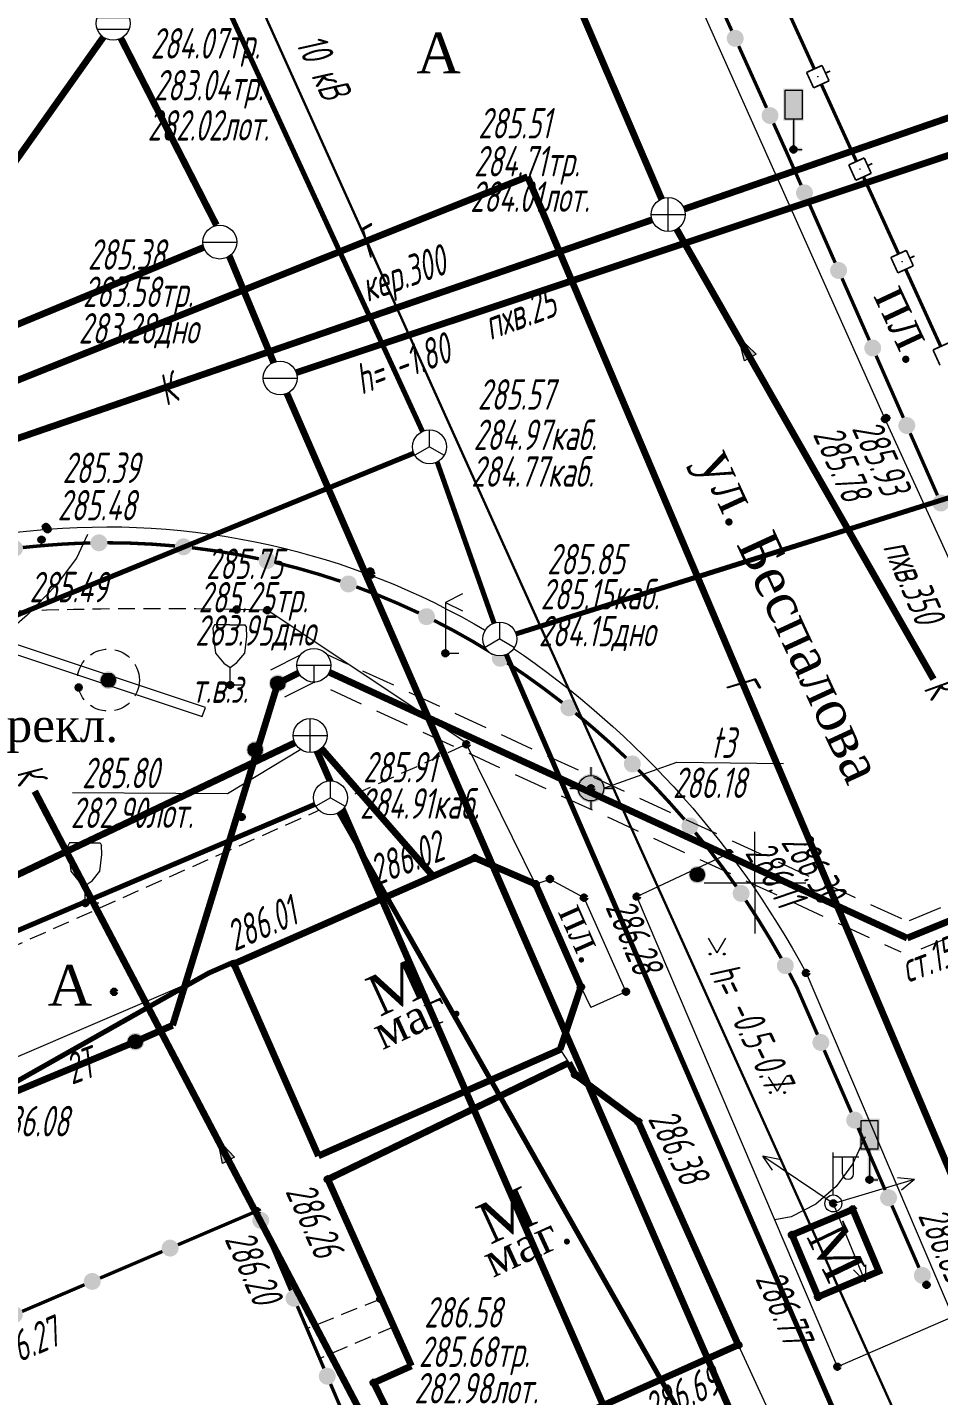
# Model space of a CAD drawing. Header units: metres. Extents: x -857 to 4713, y -766 to 4803.
# Drawn here: x 1719.31 to 1746.2, y 2367.5 to 2407.89 of the extents above; entities that cross this region are included whole.
import ezdxf

# ---------------------------------------------------------------- set-up
doc = ezdxf.new("R2010")
doc.units = ezdxf.units.M
doc.set_wipeout_variables(frame=1)
for name, pattern in [('COMMUN', [6, 5, -1]), ('DASHED', [0.75, 0.5, -0.25]), ('DASHEDX2', [1.5, 1, -0.5])]:
    doc.linetypes.add(name, pattern=pattern)
for name, color, linetype, lineweight, transparency in [('51361400', 7, 'Continuous', 18, 0.65), ('51361800', 7, 'Continuous', 18, 0.65), ('51361810', 7, 'Continuous', 18, 0.65), ('51361930', 7, 'Continuous', 18, 0.65), ('51361960', 7, 'Continuous', 18, 0.65), ('51472300', 7, 'Continuous', 18, 0.65), ('62221000', 7, 'Continuous', 18, 0.65), ('71133200', 7, 'Continuous', 18, 0.65), ('82211000', 7, 'Continuous', 18, 0.65), ('82212000', 7, 'Continuous', 18, 0.65), ('Commun', 7, 'Continuous', 18, 0.65), ('ELE_SKLAD', 7, 'Continuous', 18, 0.65), ('GEO_POINTS', 7, 'Continuous', 18, 0.65), ('Grid', 7, 'Continuous', 18, 0.65), ('Otm', 7, 'Continuous', 18, 0.65), ('R_Поверхность10_CNT-MAJ', 7, 'Continuous', 18, 0.65), ('R_Поверхность10_CNT-MIN', 7, 'Continuous', 18, 0.65), ('Sit', 7, 'Continuous', 18, 0.65), ('Text', 7, 'Continuous', 18, 0.65), ('Text_com', 7, 'Continuous', 18, 0.65), ('Us_znak', 7, 'Continuous', 18, 0.65), ('Us_znak_fon', 7, 'Continuous', 18, 0.65), ('Рамка и сетка', 7, 'Continuous', 18, 0.65)]:
    doc.layers.add(name, color=color, linetype=linetype, lineweight=lineweight, transparency=transparency)
doc.styles.add('eskd', font='ESKD1.shx', dxfattribs={"width": 1.2, "oblique": 15})
doc.styles.get("Standard").update_dxf_attribs({"font": 'GOST_0.TTF', "oblique": 15})
doc.styles.add('style1', font='times.ttf', dxfattribs={"height": 1})
doc.linetypes.add('KABELww_500', pattern='A,0.0001,-0.4,[131,ltypeshp.shx,S=0.4,R=90,X=0.4,Y=-0.4],0.2,[131,ltypeshp.shx,S=0.2,R=90,X=0.4,Y=-0.2],3.6,[131,ltypeshp.shx,S=0.2,R=-90,X=-0.4,Y=0.2],0.2,[131,ltypeshp.shx,S=0.4,R=-90,X=-0.4,Y=0.4],-0.8,4,-0.4', length=9.6001)
doc.linetypes.add('ПОДЗ_ЛИНИИ_СВЯЗИ', pattern='A,4.8,-0.2,[133,ltypeshp.shx,S=0.2,R=0,X=-0.2,Y=0],-0.2,4.8,-2', length=12)

# ---------------------------------------------------------------- blocks, each defined once
blk = doc.blocks.new('51472300')
for p, q in [((0, 0.5), (0, 3)), ((0, 2.75), (1.5, 2.75)), ((0.538, 1.74), (0.538, 2.75)), ((1.2, 1.74), (1.2, 2.75))]:
    blk.add_line(p, q)
at = {"color": 7}
for radius in [0.5, 0.05]:
    blk.add_circle((0, 0), radius, dxfattribs=at)
blk.add_arc((0.869, 1.752), 0.331, 182.15673, 357.84327)
at = {"oblique": 15}
blk.add_attdef('Z', (1.021, -1.366), '', height=2, dxfattribs=at)
blk = doc.blocks.new('71133200')
for p, q in [((-0.924145, 3.560442), (-1.024145, 3.360442)), ((-1.024145, 3.360442), (-0.977382, 2.864397)), ((-0.024145, 3.560442), (-0.924145, 3.560442)), ((-0.024145, 3.560442), (0.875855, 3.560442)), ((0.875855, 3.560442), (0.958164, 3.395824)), ((0.975974, 2.864397), (0.958164, 3.395824)), ((-0.977382, 2.864397), (-0.861899, 1.88241)), ((0.861899, 1.88241), (0.975974, 2.864397)), ((-0.861899, 1.88241), (-0.374616, 1.28565)), ((0.401375, 1.321765), (0.861899, 1.88241)), ((-0.374616, 1.28565), (0, 1.039723)), ((0, 1.039723), (0.401375, 1.321765)), ((0, 0), (0, 1.039723)), ((0.8, 0), (0, 0))]:
    blk.add_line(p, q)
at = {"style": 'eskd', "oblique": 14.99997778}
blk.add_attdef('Z', (1.873004, -0.239356), '', height=2, dxfattribs=at)
blk = doc.blocks.new('*U258')
at = {"layer": '82211000', "linetype": 'Continuous', "ltscale": 0.5}
for points in [[(5192277.899, 4969159.84, 1), (5192278.396, 4969159.897, 1)], [(5192280.391, 4969160.032, 1), (5192280.891, 4969160.038, 1)], [(5192282.888, 4969159.944, 1), (5192283.385, 4969159.891, 1)], [(5192275.432, 4969159.441, 1), (5192275.923, 4969159.536, 1)], [(5192285.358, 4969159.566, 1), (5192285.846, 4969159.456, 1)], [(5192273.004, 4969158.846, 1), (5192273.486, 4969158.981, 1)], [(5192287.767, 4969158.903, 1), (5192288.239, 4969158.737, 1)], [(5192270.631, 4969158.061, 1), (5192271.101, 4969158.233, 1)], [(5192290.083, 4969157.964, 1), (5192290.532, 4969157.744, 1)], [(5192292.274, 4969156.762, 1), (5192292.693, 4969156.49, 1)], [(5192294.315, 4969155.32, 1), (5192294.705, 4969155.008, 1)], [(5192296.203, 4969153.683, 1), (5192296.561, 4969153.334, 1)], [(5192297.921, 4969151.868, 1), (5192298.242, 4969151.485, 1)], [(5192299.451, 4969149.892, 1), (5192299.733, 4969149.479, 1)], [(5192300.777, 4969147.774, 1), (5192301.017, 4969147.335, 1)], [(5192301.846, 4969145.516, 1), (5192302.045, 4969145.057, 1)], [(5192302.844, 4969143.224, 1), (5192303.044, 4969142.765, 1)], [(5192303.843, 4969140.932, 1), (5192304.042, 4969140.473, 1)], [(5192304.841, 4969138.64, 1), (5192305.041, 4969138.181, 1)]]:
    blk.add_hatch(color=256, dxfattribs=at).paths.add_polyline_path(points, flags=0)
for points in [[(5192278.396, 4969159.896, 0.1, 0.1, -0.006108), (5192279.161, 4969159.967, 0.1, 0.1, -0.014367), (5192280.391, 4969160.031, 0, 0, 0)], [(5192290.532, 4969157.743, 0.1, 0.1, -0.022574), (5192292.219, 4969156.795, 0.1, 0.1, -0.000636), (5192292.273, 4969156.761, 0, 0, 0)], [(5192301.016, 4969147.334, 0.1, 0.1, -0.004898), (5192301.244, 4969146.896, 0.1, 0.1, 0), (5192301.846, 4969145.516, 0, 0, 0)]]:
    blk.add_lwpolyline(points, format="xyseb", dxfattribs=at)
at = {"layer": '82211000', "linetype": 'Continuous', "ltscale": 0.5, "const_width": 0.1}
for points in [[(5192280.891, 4969160.036, -0.023323), (5192282.888, 4969159.942, -0.023323)], [(5192275.923, 4969159.535, -0.015909), (5192277.899, 4969159.84, -0.015909)], [(5192283.385, 4969159.89, -0.023323), (5192285.358, 4969159.564, -0.023323)], [(5192273.486, 4969158.98, -0.015909), (5192275.432, 4969159.44, -0.015909)], [(5192285.846, 4969159.454, -0.023323), (5192287.767, 4969158.901, -0.023323)], [(5192271.101, 4969158.232, -0.015909), (5192273.004, 4969158.845, -0.015909)], [(5192288.238, 4969158.735, -0.023323), (5192290.082, 4969157.963, -0.023323)], [(5192292.692, 4969156.489, -0.019816), (5192294.314, 4969155.319, -0.019816)], [(5192294.705, 4969155.007, -0.019816), (5192296.203, 4969153.683, -0.019816)], [(5192296.56, 4969153.333, -0.019816), (5192297.92, 4969151.867, -0.019816)], [(5192298.241, 4969151.484, -0.019816), (5192299.449, 4969149.891, -0.019816)], [(5192299.731, 4969149.478, -0.019816), (5192300.776, 4969147.773, -0.019816)]]:
    blk.add_lwpolyline(points, format="xyb", dxfattribs=at)
at = {"layer": '82211000', "linetype": 'Continuous', "ltscale": 0.5, "flags": 128}
blk.add_lwpolyline([(5192269.701, 4969157.693, 0.1, 0.1, -0.007954), (5192270.632, 4969158.06, 0, 0, 0)], format="xyseb", dxfattribs=at)
at = {"layer": '82211000', "linetype": 'Continuous', "ltscale": 0.5, "const_width": 0.1}
for points in [[(5192302.045, 4969145.057), (5192302.844, 4969143.224)], [(5192303.044, 4969142.765), (5192303.843, 4969140.932)], [(5192304.042, 4969140.473), (5192304.841, 4969138.64)]]:
    blk.add_lwpolyline(points, dxfattribs=at)
at = {"layer": '82211000', "ltscale": 0.5, "const_width": 0.1}
blk.add_lwpolyline([(5192305.041, 4969138.181), (5192305.063, 4969138.132)], dxfattribs=at)
blk = doc.blocks.new('*U261')
at = {"layer": '82211000', "linetype": 'Continuous', "ltscale": 0.5}
for points in [[(5192271.339, 4969140.73, 1), (5192271.544, 4969140.274, 1)], [(5192285.318, 4969140.264, 1), (5192285.514, 4969139.805, 1)], [(5192282.512, 4969139.118, 1), (5192282.972, 4969139.315, 1)], [(5192272.365, 4969138.45, 1), (5192272.57, 4969137.994, 1)], [(5192280.214, 4969138.135, 1), (5192280.674, 4969138.332, 1)], [(5192286.299, 4969137.965, 1), (5192286.495, 4969137.505, 1)], [(5192275.786, 4969137.062, 1), (5192276.243, 4969137.265, 1)], [(5192277.916, 4969137.152, 1), (5192278.375, 4969137.348, 1)], [(5192273.501, 4969136.048, 1), (5192273.958, 4969136.251, 1)], [(5192287.28, 4969135.666, 1), (5192287.476, 4969135.206, 1)], [(5192288.261, 4969133.366, 1), (5192288.458, 4969132.906, 1)]]:
    blk.add_hatch(color=256, dxfattribs=at).paths.add_polyline_path(points, flags=0)
at = {"layer": '82211000', "linetype": 'Continuous', "ltscale": 0.5, "flags": 128}
blk.add_lwpolyline([(5192270.929, 4969141.642, 0.1, 0.1, 0), (5192271.339, 4969140.73, 0, 0, 0)], format="xyseb", dxfattribs=at)
at = {"layer": '82211000', "linetype": 'Continuous', "ltscale": 0.5, "const_width": 0.1}
for points in [[(5192271.544, 4969140.274), (5192272.365, 4969138.45)], [(5192285.514, 4969139.805), (5192286.299, 4969137.965)], [(5192280.674, 4969138.332), (5192282.512, 4969139.118)], [(5192278.375, 4969137.348), (5192280.214, 4969138.135)], [(5192286.495, 4969137.505), (5192287.28, 4969135.666)], [(5192273.958, 4969136.251), (5192275.786, 4969137.062)], [(5192287.476, 4969135.206), (5192288.261, 4969133.366)]]:
    blk.add_lwpolyline(points, dxfattribs=at)
at = {"layer": '82211000', "linetype": 'Continuous', "ltscale": 0.5}
for points in [[(5192282.972, 4969139.315, 0.1, 0.1, 0), (5192285.298, 4969140.31, 0.1, 0.1, 0), (5192285.318, 4969140.264, 0, 0, 0)], [(5192272.57, 4969137.994, 0.1, 0.1, 0), (5192273.456, 4969136.027, 0.1, 0.1, 0), (5192273.501, 4969136.048, 0, 0, 0)], [(5192276.243, 4969137.265, 0.1, 0.1, 0), (5192276.311, 4969137.296, 0.1, 0.1, 0), (5192276.907, 4969136.72, 0.1, 0.1, 0), (5192277.916, 4969137.152, 0, 0, 0)]]:
    blk.add_lwpolyline(points, format="xyseb", dxfattribs=at)
at = {"layer": '82211000', "ltscale": 0.5}
blk.add_lwpolyline([(5192288.458, 4969132.906, 0.1, 0.1, 0), (5192288.903, 4969131.861, 0.1, 0.1, 0), (5192289.527, 4969132.094, 0, 0, 0)], format="xyseb", dxfattribs=at)
blk = doc.blocks.new('*U264')
at = {"layer": '82212000', "linetype": 'Continuous', "ltscale": 0.5}
for points in [[(5192301.846, 4969173.818, 1), (5192301.867, 4969173.772, 1)], [(5192303.089, 4969171.087, 1), (5192303.11, 4969171.042, 1)], [(5192304.333, 4969168.357, 1), (5192304.354, 4969168.312, 1)]]:
    blk.add_hatch(color=256, dxfattribs=at).paths.add_polyline_path(points, flags=0)
for points, const_width in [([(5192300.716, 4969176.297), (5192301.753, 4969174.022)], 0.1), ([(5192301.525, 4969173.919), (5192301.98, 4969174.126)], 0.05), ([(5192301.98, 4969174.126), (5192302.187, 4969173.671)], 0.05), ([(5192301.732, 4969173.464), (5192301.525, 4969173.919)], 0.05), ([(5192302.084, 4969173.898), (5192302.22, 4969173.961)], 0.05), ([(5192302.187, 4969173.671), (5192301.732, 4969173.464)], 0.05), ([(5192301.96, 4969173.567), (5192302.996, 4969171.292)], 0.1), ([(5192302.769, 4969171.189), (5192303.224, 4969171.396)], 0.05), ([(5192303.224, 4969171.396), (5192303.431, 4969170.941)], 0.05), ([(5192302.976, 4969170.734), (5192302.769, 4969171.189)], 0.05), ([(5192303.431, 4969170.941), (5192302.976, 4969170.734)], 0.05), ([(5192303.203, 4969170.837), (5192304.24, 4969168.562)], 0.1), ([(5192303.327, 4969171.168), (5192303.464, 4969171.23)], 0.05), ([(5192304.012, 4969168.458), (5192304.467, 4969168.666)], 0.05), ([(5192304.219, 4969168.003), (5192304.012, 4969168.458)], 0.05), ([(5192304.467, 4969168.666), (5192304.674, 4969168.211)], 0.05), ([(5192304.571, 4969168.438), (5192304.707, 4969168.5)], 0.05), ([(5192304.674, 4969168.211), (5192304.219, 4969168.003)], 0.05), ([(5192304.447, 4969168.107), (5192305.483, 4969165.832)], 0.1), ([(5192305.256, 4969165.728), (5192305.711, 4969165.935)], 0.05), ([(5192305.463, 4969165.273), (5192305.256, 4969165.728)], 0.05)]:
    blk.add_lwpolyline(points, dxfattribs=dict(at, const_width=const_width))
blk = doc.blocks.new('*U267')
at = {"layer": '82211000', "linetype": 'Continuous', "ltscale": 0.5}
for points in [[(5192299.315, 4969175.153, 1), (5192299.521, 4969174.698, 1)], [(5192300.343, 4969172.874, 1), (5192300.548, 4969172.419, 1)], [(5192301.362, 4969170.592, 1), (5192301.563, 4969170.134, 1)], [(5192302.368, 4969168.303, 1), (5192302.569, 4969167.845, 1)], [(5192303.375, 4969166.015, 1), (5192303.576, 4969165.557, 1)], [(5192304.381, 4969163.726, 1), (5192304.582, 4969163.268, 1)], [(5192305.387, 4969161.438, 1), (5192305.589, 4969160.98, 1)]]:
    blk.add_hatch(color=256, dxfattribs=at).paths.add_polyline_path(points, flags=0)
at = {"layer": '82211000', "linetype": 'Continuous', "ltscale": 0.5, "const_width": 0.1}
for points in [[(5192298.493, 4969176.977), (5192299.315, 4969175.153)], [(5192299.521, 4969174.698), (5192300.343, 4969172.874)], [(5192301.563, 4969170.134), (5192302.368, 4969168.303)], [(5192302.569, 4969167.845), (5192303.375, 4969166.015)], [(5192303.576, 4969165.557), (5192304.381, 4969163.726)], [(5192304.582, 4969163.268), (5192305.387, 4969161.438)]]:
    blk.add_lwpolyline(points, dxfattribs=at)
at = {"layer": '82211000', "linetype": 'Continuous', "ltscale": 0.5}
blk.add_lwpolyline([(5192300.548, 4969172.419, 0.1, 0.1, 0), (5192300.957, 4969171.512, 0.1, 0.1, 0), (5192301.362, 4969170.592, 0, 0, 0)], format="xyseb", dxfattribs=at)
blk = doc.blocks.new('51361400a')
at = {"style": 'eskd', "oblique": 15}
for tag, p in [('Z', (1.722, 1.4)), ('Z1', (1.722, -1)), ('Z2', (1.722, -3.4))]:
    blk.add_attdef(tag, p, '', height=2, dxfattribs=at)
at = {"color": 7}
blk.add_wipeout([(-0.098, 1), (-0.292, 0.962), (-0.474, 0.886), (-0.637, 0.777), (-0.777, 0.637), (-0.886, 0.474), (-0.962, 0.292), (-1, 0.098), (-1, -0.098), (-0.962, -0.292), (-0.886, -0.474), (-0.777, -0.637), (-0.637, -0.777), (-0.474, -0.886), (-0.292, -0.962), (-0.098, -1), (0.098, -1), (0.292, -0.962), (0.474, -0.886), (0.637, -0.777), (0.777, -0.637), (0.886, -0.474), (0.962, -0.292), (1, -0.098), (1, 0.098), (0.962, 0.292), (0.886, 0.474), (0.777, 0.637), (0.637, 0.777), (0.474, 0.886), (0.292, 0.962), (0.098, 1)], dxfattribs=at)
blk.add_line((-1, 0), (1, 0))
blk.add_circle((0, 0), 1)
blk = doc.blocks.new('51361960a')
at = {"style": 'eskd', "oblique": 15}
for tag, p in [('Z', (1.722, 1.4)), ('Z1', (1.722, -1)), ('Z2', (1.722, -3.4))]:
    blk.add_attdef(tag, p, '', height=2, dxfattribs=at)
at = {"color": 7}
blk.add_wipeout([(-0.098, 1), (-0.292, 0.962), (-0.474, 0.886), (-0.637, 0.777), (-0.777, 0.637), (-0.886, 0.474), (-0.962, 0.292), (-1, 0.098), (-1, -0.098), (-0.962, -0.292), (-0.886, -0.474), (-0.777, -0.637), (-0.637, -0.777), (-0.474, -0.886), (-0.292, -0.962), (-0.098, -1), (0.098, -1), (0.292, -0.962), (0.474, -0.886), (0.637, -0.777), (0.777, -0.637), (0.886, -0.474), (0.962, -0.292), (1, -0.098), (1, 0.098), (0.962, 0.292), (0.886, 0.474), (0.777, 0.637), (0.637, 0.777), (0.474, 0.886), (0.292, 0.962), (0.098, 1)], dxfattribs=at)
blk.add_wipeout([(-0.098, 1), (-0.292, 0.962), (-0.474, 0.886), (-0.637, 0.777), (-0.777, 0.637), (-0.886, 0.474), (-0.962, 0.292), (-1, 0.098), (-1, -0.098), (-0.962, -0.292), (-0.886, -0.474), (-0.777, -0.637), (-0.637, -0.777), (-0.474, -0.886), (-0.292, -0.962), (-0.098, -1), (0.098, -1), (0.292, -0.962), (0.474, -0.886), (0.637, -0.777), (0.777, -0.637), (0.886, -0.474), (0.962, -0.292), (1, -0.098), (1, 0.098), (0.962, 0.292), (0.886, 0.474), (0.777, 0.637), (0.637, 0.777), (0.474, 0.886), (0.292, 0.962), (0.098, 1)], dxfattribs=at)
for q in [(0, 1), (-0.867, -0.498), (0.867, -0.498)]:
    blk.add_line((0, 0), q)
blk.add_circle((0, 0), 1)
blk = doc.blocks.new('51361800a')
at = {"style": 'eskd', "oblique": 15}
for tag, p in [('Z', (1.722, 1.4)), ('Z1', (1.722, -1)), ('Z2', (1.722, -3.4))]:
    blk.add_attdef(tag, p, '', height=2, dxfattribs=at)
at = {"color": 7}
blk.add_wipeout([(-0.098, 1), (-0.292, 0.962), (-0.474, 0.886), (-0.637, 0.777), (-0.777, 0.637), (-0.886, 0.474), (-0.962, 0.292), (-1, 0.098), (-1, -0.098), (-0.962, -0.292), (-0.886, -0.474), (-0.777, -0.637), (-0.637, -0.777), (-0.474, -0.886), (-0.292, -0.962), (-0.098, -1), (0.098, -1), (0.292, -0.962), (0.474, -0.886), (0.637, -0.777), (0.777, -0.637), (0.886, -0.474), (0.962, -0.292), (1, -0.098), (1, 0.098), (0.962, 0.292), (0.886, 0.474), (0.777, 0.637), (0.637, 0.777), (0.474, 0.886), (0.292, 0.962), (0.098, 1)], dxfattribs=at)
for p, q in [((0, -1), (0, 1)), ((-1, 0), (1, 0))]:
    blk.add_line(p, q)
blk.add_circle((0, 0), 1)
blk = doc.blocks.new('51361930a')
at = {"style": 'eskd', "oblique": 15}
for tag, p in [('Z', (1.722, 1.4)), ('Z1', (1.722, -1)), ('Z2', (1.722, -3.4))]:
    blk.add_attdef(tag, p, '', height=2, dxfattribs=at)
at = {"color": 7}
blk.add_wipeout([(-0.098, 1), (-0.292, 0.962), (-0.474, 0.886), (-0.637, 0.777), (-0.777, 0.637), (-0.886, 0.474), (-0.962, 0.292), (-1, 0.098), (-1, -0.098), (-0.962, -0.292), (-0.886, -0.474), (-0.777, -0.637), (-0.637, -0.777), (-0.474, -0.886), (-0.292, -0.962), (-0.098, -1), (0.098, -1), (0.292, -0.962), (0.474, -0.886), (0.637, -0.777), (0.777, -0.637), (0.886, -0.474), (0.962, -0.292), (1, -0.098), (1, 0.098), (0.962, 0.292), (0.886, 0.474), (0.777, 0.637), (0.637, 0.777), (0.474, 0.886), (0.292, 0.962), (0.098, 1)], dxfattribs=at)
for p, q in [((-1, 0), (1, 0)), ((0, 0), (0, -1))]:
    blk.add_line(p, q)
blk.add_circle((0, 0), 1)
blk = doc.blocks.new('62221000')
at = {"linetype": 'Continuous'}
for points in [[(1, 3.5), (0, 3), (1, 2.5)], [(0, 3), (0, 0), (0.8, 0)]]:
    blk.add_lwpolyline(points, dxfattribs=at)
at = {"style": 'eskd', "oblique": 14.99997778}
blk.add_attdef('Z', (1.778249, -0.193057), '', height=2, dxfattribs=at)
blk = doc.blocks.new('GRID')
at = {"layer": 'Grid', "color": 104}
blk.add_line((-1.5, 0), (1.5, 0), dxfattribs=at)
for points in [[(0, 0), (0, 1.5)], [(0, 0), (0, -1.5)]]:
    blk.add_lwpolyline(points, dxfattribs=at)
blk = doc.blocks.new('KOVER')
at = {"layer": 'Us_znak', "lineweight": -2}
blk.add_hatch(color=0, dxfattribs=at).paths.add_polyline_path([(-0.21, 0, 1), (0.21, 0, 1)])
at = {"layer": 'Us_znak_fon', "true_color": 0xffffff}
blk.add_hatch(color=7, dxfattribs=at).paths.add_polyline_path([(-0.26, 0, 1), (0.26, 0, 1)])
at = {"layer": 'Us_znak', "color": 0, "lineweight": -2}
blk.add_circle((0, 0), 0.21, dxfattribs=at)
blk = doc.blocks.new('ZNAK')
at = {"layer": 'Us_znak_fon', "true_color": 0xffffff}
blk.add_hatch(color=7, dxfattribs=at).paths.add_polyline_path([(0.3, 1.8), (-0.3, 1.8), (-0.3, 0.85), (-0.05, 0.85), (-0.05, -0.05), (0.25, -0.05), (0.25, 0.05), (0.05, 0.05), (0.05, 0.85), (0.3, 0.85)])
at = {"layer": 'Us_znak', "color": 0, "linetype": 'Continuous', "lineweight": -2, "ltscale": 10}
blk.add_lwpolyline([(-0.25, 1.75), (0.25, 1.75), (0.25, 0.9), (-0.25, 0.9)], close=True, dxfattribs=at)
at = {"layer": 'Us_znak', "linetype": 'DASHEDX2', "ltscale": 10}
blk.add_lwpolyline([(0, 0.9), (0, 0), (0.25, 0)], dxfattribs=at)
blk = doc.blocks.new('NAPR')
at = {"layer": 'Us_znak', "color": 0, "linetype": 'Continuous', "lineweight": -2}
for p in [(-0.191, 2.038), (0.189, 2.037)]:
    blk.add_line(p, (0, 2.5), dxfattribs=at)
blk.add_lwpolyline([(0, 0), (0, 2.5)], dxfattribs=at)
blk = doc.blocks.new('GAZON')
at = {"layer": 'Us_znak', "linetype": 'COMMUN', "lineweight": -2}
for points in [[(-0.233, -0.041, 1), (-0.183, -0.041, 1)], [(0.183, -0.041, 1), (0.233, -0.041, 1)]]:
    blk.add_hatch(color=0, dxfattribs=at).paths.add_polyline_path(points)
at = {"layer": 'Us_znak', "color": 0, "linetype": 'COMMUN', "lineweight": -2}
for points in [[(0, 0), (-0.26, 0.427)], [(0, 0), (0.26, 0.427)]]:
    blk.add_lwpolyline(points, dxfattribs=at)
for centre in [(-0.208, -0.041), (0.208, -0.041)]:
    blk.add_circle(centre, 0.025, dxfattribs=at)
blk = doc.blocks.new('A$C52264BE2')
at = {"layer": 'Sit'}
h = blk.add_hatch(color=32, dxfattribs=at)
h.dxf.hatch_style = 1
h.paths.add_polyline_path([(0, 0.374), (0.714, 0.443), (0.15, 0)])
at = {"layer": 'Sit', "color": 32, "elevation": 285.308}
blk.add_lwpolyline([(0, 0.374), (0.714, 0.443), (0.15, 0), (0, 0.374)], dxfattribs=at)
blk = doc.blocks.new('POINT')
at = {"layer": 'Us_znak', "linetype": 'Continuous', "lineweight": -2}
h = blk.add_hatch(color=0, dxfattribs=at)
edge = h.paths.add_edge_path()
edge.add_arc((0, 0), 0.05, 0, 360)
at = {"layer": 'Us_znak_fon', "linetype": 'Continuous', "true_color": 0xffffff}
blk.add_hatch(color=7, dxfattribs=at).paths.add_polyline_path([(-0.422, 0.05, -0.346708), (-0.05, 0.422), (-0.05, 0.625), (0.05, 0.625), (0.05, 0.422, -0.346708), (0.422, 0.05), (0.625, 0.05), (0.625, -0.05), (0.422, -0.05, -0.346708), (0.05, -0.422), (0.05, -0.625), (-0.05, -0.625), (-0.05, -0.422, -0.346708), (-0.422, -0.05), (-0.625, -0.05), (-0.625, 0.05)])
at = {"layer": 'Us_znak', "color": 0, "linetype": 'Continuous', "lineweight": -2}
for p, q in [((0, 0.375), (0, 0.625)), ((-0.625, 0), (-0.375, 0)), ((0.375, 0), (0.625, 0)), ((0, -0.625), (0, -0.375))]:
    blk.add_line(p, q, dxfattribs=at)
for radius in [0.375, 0.05]:
    blk.add_circle((0, 0), radius, dxfattribs=at)
blk = doc.blocks.new('51361810a')
at = {"style": 'eskd', "oblique": 15}
for tag, p in [('Z', (1.722, 1.4)), ('Z1', (1.722, -1)), ('Z2', (1.722, -3.4))]:
    blk.add_attdef(tag, p, '', height=2, dxfattribs=at)
at = {"color": 7}
blk.add_wipeout([(-0.098, 1), (-0.292, 0.962), (-0.474, 0.886), (-0.637, 0.777), (-0.777, 0.637), (-0.886, 0.474), (-0.962, 0.292), (-1, 0.098), (-1, -0.098), (-0.962, -0.292), (-0.886, -0.474), (-0.777, -0.637), (-0.637, -0.777), (-0.474, -0.886), (-0.292, -0.962), (-0.098, -1), (0.098, -1), (0.292, -0.962), (0.474, -0.886), (0.637, -0.777), (0.777, -0.637), (0.886, -0.474), (0.962, -0.292), (1, -0.098), (1, 0.098), (0.962, 0.292), (0.886, 0.474), (0.777, 0.637), (0.637, 0.777), (0.474, 0.886), (0.292, 0.962), (0.098, 1)], dxfattribs=at)
for p, q in [((0.944, 0.33), (-0.944, 0.33)), ((-0.937, -0.35), (0.937, -0.35))]:
    blk.add_line(p, q)
blk.add_circle((0, 0), 1)

msp = doc.modelspace()

# ---------------------------------------------------------------- linework, layer by layer
at = {"color": 192, "linetype": 'ПОДЗ_ЛИНИИ_СВЯЗИ', "lineweight": 60, "ltscale": 0.4, "const_width": 0.15, "flags": 128}
for points, elevation in [([(1712.522, 2436.056), (1730.965, 2395.963)], 285.573), ([(1730.711, 2395.32), (1638.968, 2357.894)], 285.573), ([(1731.4, 2395.061), (1733.077, 2390.307)], 285.573), ([(1733.726, 2389.986), (1746.957, 2394.149)], 285.237), ([(1770.339, 2304.143), (1733.441, 2389.376)], 290.074), ([(1727.79, 2384.954), (1668.079, 2359.597)], 285.911), ([(1728.498, 2384.714), (1747.172, 2351.824)], 285.237)]:
    msp.add_lwpolyline(points, dxfattribs=dict(at, elevation=elevation))
at = {"layer": 'Commun', "color": 32, "linetype": 'COMMUN', "ltscale": 0.7, "const_width": 0.2, "flags": 128}
for points, elevation in [([(1738.022, 2402.823), (1733.726, 2412.834), (1721.071, 2441.157)], 285.308), ([(1738.693, 2402.527), (1747.051, 2405.415)], 285.308), ([(1715.289, 2394.473), (1737.742, 2402.209)], 285.308), ([(1738.468, 2401.928), (1746.046, 2388.649)], 285.308), ([(1727.201, 2386.772), (1717.648, 2382.225)], 285.804), ([(1745.247, 2346.775), (1727.851, 2386.529)], 285.237), ([(1727.98, 2386.608), (1731.281, 2382.833)], 285.804), ([(1729.269, 2366.775), (1719.523, 2385.343)], 286.577)]:
    msp.add_lwpolyline(points, dxfattribs=dict(at, elevation=elevation))
at = {"layer": 'Commun', "color": 1, "linetype": 'KABELww_500', "lineweight": 30, "flags": 128}
msp.add_lwpolyline([(1754.518, 2345.67), (1713.983, 2435.607)], dxfattribs=at)
at = {"layer": 'Commun', "color": 106, "linetype": 'COMMUN', "ltscale": 0.7, "const_width": 0.2, "flags": 128}
for points, elevation in [([(1724.885, 2402.052), (1721.837, 2408.016)], 285.381), ([(1727.24, 2397.697), (1748.433, 2404.76)], 285.381), ([(1690.954, 2387.512), (1724.508, 2401.394)], 285.881), ([(1726.572, 2398.001), (1725.266, 2401.138)], 285.381), ([(1726.966, 2397.082), (1740.628, 2365.728)], 285.381)]:
    msp.add_lwpolyline(points, dxfattribs=dict(at, elevation=elevation))
at = {"layer": 'Commun', "color": 4, "linetype": 'COMMUN', "ltscale": 0.7, "const_width": 0.2, "elevation": 287.906, "flags": 128}
for points in [[(1734.068, 2403.482), (1696.833, 2388.616)], [(1734.068, 2403.482), (1770.694, 2317.202)]]:
    msp.add_lwpolyline(points, dxfattribs=at)
at = {"layer": 'Commun', "color": 5, "linetype": 'DASHED', "ltscale": 2, "flags": 128}
for points, elevation in [([(1726.495, 2388.929), (1727.753, 2389.562), (1745.458, 2381.417)], 285.636), ([(1726.899, 2388.125), (1727.771, 2388.563), (1745.081, 2380.599)], 285.636), ([(1751.812, 2384.162), (1745.1, 2381.425)], 286.489), ([(1752.152, 2383.328), (1745.439, 2380.591)], 286.489)]:
    msp.add_lwpolyline(points, dxfattribs=dict(at, elevation=elevation))
at = {"layer": 'Commun', "color": 5, "linetype": 'COMMUN', "ltscale": 0.7, "const_width": 0.2, "flags": 128}
for points, elevation in [([(1726.697, 2388.527), (1727.311, 2388.835)], 285.636), ([(1728.215, 2388.854), (1745.27, 2381.008)], 285.636), ([(1751.516, 2383.555), (1745.27, 2381.008)], 286.489)]:
    msp.add_lwpolyline(points, dxfattribs=dict(at, elevation=elevation))
at = {"layer": 'Commun', "color": 5, "linetype": 'Continuous', "ltscale": 2, "const_width": 0.2, "flags": 128}
for points, elevation in [([(1726.697, 2388.527), (1723.593, 2378.433)], 285.636), ([(1691.085, 2364.739), (1692.705, 2365.394), (1697.855, 2367.428), (1702.393, 2369.338), (1707.195, 2371.432), (1712.82, 2373.925), (1722.495, 2377.949), (1723.593, 2378.433)], 285.752)]:
    msp.add_lwpolyline(points, dxfattribs=dict(at, elevation=elevation))
at = {"layer": 'GEO_POINTS', "lineweight": 60}
for centre in [(1741.916, 2404.284, 285.647), (1738.214, 2402.369, 285.514), (1744.619, 2396.327, 285.777), (1744.649, 2396.36, 285.931), (1719.855, 2393.141, 285.39), (1719.9, 2393.075, 285.476), (1719.724, 2392.766, 285.492), (1729.423, 2391.832, 285.668), (1729.458, 2391.739, 285.797), (1725.482, 2390.706, 285.678), (1726.386, 2390.687, 285.765), (1733.244, 2389.834, 285.847), (1731.643, 2389.416, 285.952), (1727.762, 2389.062, 285.753), (1721.696, 2388.621, 285.782), (1725.29, 2388.477, 285.803), (1726.697, 2388.527, 285.636), (1720.818, 2388.405, 285.644), (1727.649, 2386.987, 285.804), (1726.029, 2386.564, 285.844), (1732.263, 2386.727, 286.067), (1735.94, 2385.429, 286.182), (1728.25, 2385.15, 285.911), (1725.627, 2384.583, 286.909), (1732.512, 2383.375, 286.018), (1739.97, 2383.475, 286.299), (1740.012, 2383.517, 286.109), (1739.078, 2382.88, 286.282), (1734.303, 2382.6, 286.184), (1734.726, 2382.751, 286.239), (1721.015, 2382.041, 285.929), (1735.732, 2382.201, 286.254), (1737.289, 2382.233, 286.283), (1725.401, 2380.246, 286.009), (1742.287, 2379.98, 286.27), (1735.641, 2379.567, 286.304), (1721.866, 2379.421, 285.891), (1736.971, 2379.424, 286.321), (1735.471, 2376.977, 286.395), (1737.336, 2375.586, 286.378), (1728.172, 2373.887, 286.257), (1744.158, 2373.874, 286.479), (1743.09, 2373.177, 286.52), (1726.075, 2372.95, 286.198), (1743.663, 2372.998, 286.618), (1741.873, 2372.246, 286.525), (1745.84, 2370.772, 286.639), (1729.727, 2370.353, 286.327), (1742.643, 2370.419, 286.596), (1740.285, 2369, 286.69), (1743.212, 2368.356, 286.774), (1729.529, 2367.881, 286.411)]:
    msp.add_circle(centre, 0.06, dxfattribs=at)
at = {"layer": 'R_Поверхность10_CNT-MAJ', "color": 32, "const_width": 0.15, "elevation": 286, "flags": 128}
msp.add_lwpolyline([(1725.381, 2380.292), (1724.657, 2379.975), (1718.798, 2376.667), (1717.11, 2375.148), (1712.491, 2372.535)], dxfattribs=at)
at = {"layer": 'R_Поверхность10_CNT-MIN', "color": 32, "flags": 128}
for points, elevation in [([(1721.085, 2392.92), (1720.752, 2392.217), (1720.155, 2391.422), (1719.296, 2390.535), (1718.018, 2389.434), (1715.345, 2387.401), (1712.404, 2385.417), (1710.65, 2384.402), (1709.915, 2384.05), (1708.878, 2383.702), (1707.952, 2383.54), (1707.727, 2383.514)], 285.5), ([(1744.028, 2375.144), (1743.659, 2374.336), (1743.173, 2373.674), (1742.571, 2373.156), (1741.851, 2372.783), (1741.362, 2372.691)], 286.5)]:
    msp.add_lwpolyline(points, dxfattribs=dict(at, elevation=elevation))
at = {"layer": 'Sit', "flags": 128}
for points, elevation in [([(1764.116, 2354.324), (1756.408, 2370.77), (1750.684, 2383.085), (1744.619, 2396.327), (1738.1, 2410.929), (1728.94, 2431.238), (1727.746, 2433.949, -0.178713), (1727.388, 2439.833, -0.0486), (1728.561, 2442.687, -0.50364)], 287.207), ([(1710.299, 2390.768, -0.077852), (1719.9, 2393.075, -0.160741), (1733.244, 2389.834, -0.124634), (1742.287, 2379.98), (1746.619, 2369.824)], 285.237)]:
    msp.add_lwpolyline(points, format="xyb", dxfattribs=dict(at, elevation=elevation))
at = {"layer": 'Sit', "linetype": 'COMMUN', "ltscale": 0.7, "const_width": 0.2, "elevation": 284.965, "flags": 128}
msp.add_lwpolyline([(1721.548, 2407.6), (1718.115, 2402.754), (1717.483, 2401.859)], dxfattribs=at)
at = {"layer": 'Sit', "linetype": 'DASHED', "flags": 128}
msp.add_lwpolyline([(1725.482, 2390.706, 0.013859), (1719.068, 2390.659, 0.311291)], format="xyb", dxfattribs=at)
at = {"layer": 'Sit', "flags": 128}
msp.add_lwpolyline([(1732.276, 2386.761), (1726.386, 2390.687), (1725.482, 2390.706)], dxfattribs=at)
at = {"layer": 'Sit', "elevation": 285.487, "flags": 128}
msp.add_lwpolyline([(1718.837, 2389.426), (1724.469, 2387.546), (1724.558, 2387.815), (1718.927, 2389.695)], close=True, dxfattribs=at)
at = {"layer": 'Sit', "linetype": 'DASHED', "flags": 128}
for points, elevation in [([(1710.55, 2376.874), (1716.403, 2379.648), (1732.263, 2386.727)], 285.386), ([(1729.727, 2370.353), (1727.556, 2369.479)], 286.327), ([(1730.121, 2369.534), (1727.932, 2368.6)], 286.257)]:
    msp.add_lwpolyline(points, dxfattribs=dict(at, elevation=elevation))
at = {"layer": 'Sit', "flags": 128}
for points, elevation in [([(1734.303, 2382.6), (1732.263, 2386.727)], 286.184), ([(1736.315, 2385.429), (1738.476, 2386.202), (1741.621, 2386.163)], 286.182), ([(1746.619, 2369.824), (1743.212, 2368.356), (1737.289, 2382.233), (1740.012, 2383.517)], 285.237), ([(1734.303, 2382.6), (1734.726, 2382.751), (1735.732, 2382.201), (1736.971, 2379.424), (1735.937, 2378.956)], 286.018), ([(1718.262, 2377.185), (1725.401, 2380.246)], 285.959), ([(1735.641, 2379.567), (1735.937, 2378.956)], 286.018), ([(1735.026, 2377.715), (1735.284, 2377.329)], 286.018), ([(1740.285, 2369), (1746.106, 2356.37)], 286.395)]:
    msp.add_lwpolyline(points, dxfattribs=dict(at, elevation=elevation))
at = {"layer": 'Sit', "const_width": 0.2, "flags": 128}
for points, elevation in [([(1732.512, 2383.375), (1725.401, 2380.246)], 286.018), ([(1732.512, 2383.375), (1734.303, 2382.6), (1735.641, 2379.567)], 286.018), ([(1725.401, 2380.246), (1727.895, 2374.578)], 286.009), ([(1735.641, 2379.567), (1735.026, 2377.715)], 286.018), ([(1735.026, 2377.715), (1727.895, 2374.578)], 286.018), ([(1728.173, 2373.887), (1735.284, 2377.329)], 286.257), ([(1735.471, 2376.977), (1735.284, 2377.329)], 286.257), ([(1735.471, 2376.977), (1737.336, 2375.586), (1740.285, 2369), (1731.016, 2364.848), (1729.529, 2367.881), (1730.639, 2368.378)], 286.395), ([(1728.173, 2373.887), (1730.639, 2368.378)], 286.257)]:
    msp.add_lwpolyline(points, dxfattribs=dict(at, elevation=elevation))
at = {"layer": 'Sit', "const_width": 0.2, "elevation": 286.618, "flags": 128}
msp.add_lwpolyline([(1743.663, 2372.998), (1741.873, 2372.246), (1742.643, 2370.419), (1744.433, 2371.171)], close=True, dxfattribs=at)
at = {"layer": 'Sit', "linetype": 'DASHED'}
msp.add_circle((1721.696, 2388.621, 285.782), 0.915, dxfattribs=at)

# ---------------------------------------------------------------- block references
at = {"layer": '51472300', "color": 7, "xscale": 0.5, "yscale": 0.5, "zscale": 0.5}
msp.add_blockref('51472300', (1743.09, 2373.177, 286.52), dxfattribs=at)
at = {"layer": '62221000', "color": 7, "xscale": 0.5, "yscale": 0.5, "zscale": 0.5}
msp.add_blockref('62221000', (1731.643, 2389.416, 285.952), dxfattribs=at)
at = {"layer": '71133200', "color": 7, "xscale": 0.5, "yscale": 0.5, "zscale": 0.5}
for p in [(1725.29, 2388.477, 285.803), (1721.015, 2382.041, 285.929)]:
    msp.add_blockref('71133200', p, dxfattribs=at)
at = {"layer": '82211000', "color": 7}
for name in ['*U267', '*U258', '*U261']:
    msp.add_blockref(name, (-5190559.223, -4966767.36), dxfattribs=at)
at = {"layer": '82212000', "color": 7}
msp.add_blockref('*U264', (-5190559.223, -4966767.36), dxfattribs=at)
at = {"layer": 'Grid', "color": 7, "linetype": 'Continuous'}
msp.add_blockref('GRID', (1740.777, 2382.64), dxfattribs=at)
at = {"layer": 'Sit', "color": 7, "linetype": 'Continuous'}
for name, p in [('ZNAK', (1741.916, 2404.284, 284.688)), ('KOVER', (1721.696, 2388.621, 285.782)), ('KOVER', (1726.697, 2388.527, 285.636)), ('KOVER', (1726.029, 2386.564, 285.844)), ('POINT', (1735.94, 2385.429, 286.182)), ('KOVER', (1739.078, 2382.88, 286.282)), ('GAZON', (1739.663, 2380.575)), ('KOVER', (1722.495, 2377.949, 285.752)), ('GAZON', (1741.442, 2376.49)), ('ZNAK', (1744.158, 2373.874, 286.479))]:
    msp.add_blockref(name, p, dxfattribs=at)
at = {"layer": 'Sit', "color": 7}
for p, rotation in [((1740.837, 2398.099, -285.308), 98.41973283803688), ((1725.433, 2374.392, -285.308), 95.59970702842959)]:
    msp.add_blockref('A$C52264BE2', p, dxfattribs=dict(at, rotation=rotation))
at = {"layer": 'Sit', "color": 7, "linetype": 'Continuous'}
for rotation in [56.16093539840838, 202.1562875837802]:
    msp.add_blockref('NAPR', (1743.09, 2373.177, 286.52), dxfattribs=dict(at, rotation=rotation))
at = {"layer": 'Sit', "color": 7, "linetype": 'Continuous', "xscale": -1, "rotation": 286.5846341507397}
msp.add_blockref('NAPR', (1743.09, 2373.177, 286.52), dxfattribs=at)

# ---------------------------------------------------------------- texts
at = {"layer": 'ELE_SKLAD', "oblique": 13, "width": 0.8}
msp.add_text('t3', height=0.9, dxfattribs=at).set_placement((1739.492, 2386.325, -8.233))
at = {"layer": 'Otm', "oblique": 13, "width": 0.8}
for s, p in [('284.07тр.', (1722.944, 2406.967, 285.381)), ('283.04тр.', (1723.042, 2405.731, 285.381)), ('282.02лот.', (1722.854, 2404.546, 284.965)), ('285.57', (1732.596, 2396.604, 285.573)), ('284.97каб.', (1732.471, 2395.414, 285.573)), ('285.39', (1720.344, 2394.439, 285.39)), ('284.77каб.', (1732.408, 2394.328, 285.573)), ('285.48', (1720.2, 2393.335, 285.476)), ('285.85', (1734.646, 2391.743, 285.847)), ('285.75', (1724.583, 2391.605, 285.753)), ('285.49', (1719.368, 2390.919, 285.491)), ('285.25тр.', (1724.357, 2390.618, 285.753)), ('285.15каб.', (1734.452, 2390.708, 285.847)), ('284.15дно', (1734.397, 2389.618, 285.847)), ('285.91', (1729.217, 2385.602, 285.911)), ('285.80', (1720.919, 2385.432, 0.418)), ('286.18', (1738.358, 2385.142)), ('284.91каб.', (1729.123, 2384.531, 571.714)), ('282.90лот.', (1720.585, 2384.257, 0.418)), ('286.08', (1718.267, 2375.154, 286.083))]:
    msp.add_text(s, height=0.9, dxfattribs=at).set_placement(p)
for s, rotation, p in [('285.78', 294.1598, (1742.475, 2395.882, 285.777)), ('285.93', 294.1598, (1743.624, 2396.052, 285.931)), ('286.02', 21.1794, (1729.604, 2382.541, 286.018)), ('286.11', 301.7393, (1740.469, 2383.521, 286.109)), ('286.30', 301.7393, (1741.529, 2383.837, 286.299)), ('286.01', 23.7474, (1725.416, 2380.602, 286.009)), ('286.28', 293.1149, (1736.352, 2381.927, 286.283)), ('286.38', 296.795, (1737.605, 2375.674, 286.378)), ('286.26', 294.1152, (1726.908, 2373.534, 286.257)), ('286.63', 292.9251, (1745.579, 2372.818, 286.628)), ('286.20', 293.9062, (1725.113, 2372.126, 286.198)), ('286.77', 293.6299, (1740.775, 2370.959, 286.774)), ('286.27', 23.1638, (1718.3, 2368.15, 286.274)), ('286.69', 24.6612, (1737.77, 2366.664, 286.69))]:
    msp.add_text(s, height=0.9, rotation=rotation, dxfattribs=at).set_placement(p)
at = {"layer": 'Text', "style": 'style1'}
for s, height, p in [('А', 1.2, (1730.79, 2406.532)), ('рекл.', 1, (1718.694, 2386.797, 286.008)), ('А', 1.2, (1719.908, 2379.01, 286.581))]:
    msp.add_text(s, height=height, dxfattribs=at).set_placement(p)
for s, height, rotation, p in [('пл.', 1.2, 295.0776, (1744.264, 2399.96, 285.022)), ('ул. Беспалова', 1.2, 294.7619, (1739.081, 2395.105, -285.22)), ('пл.', 0.9, 294.0554, (1734.956, 2381.778, 286.581))]:
    msp.add_text(s, height=height, rotation=rotation, dxfattribs=at).set_placement(p)
at = {"layer": 'Text', "color": 7, "style": 'style1'}
for s, height, rotation, p in [('М', 1.2, 24.6492, (1729.704, 2378.674)), ('маг.', 1, 24.6492, (1729.784, 2377.697)), ('М', 1.2, 24.6492, (1732.964, 2371.949)), ('маг.', 1, 24.6492, (1733.044, 2370.973)), ('М', 1.2, 295.739, (1742.282, 2372.199, -0.208))]:
    msp.add_text(s, height=height, rotation=rotation, dxfattribs=at).set_placement(p)
at = {"layer": 'Text_com', "color": 1, "oblique": 13, "width": 0.8}
for s, p in [('10 кВ ', (1727.211, 2407.417, 568.007)), ('h= -0.5-0.7', (1739.404, 2380.015, 568.007))]:
    msp.add_text(s, height=0.9, rotation=295.6548, dxfattribs=at).set_placement(p)
at = {"layer": 'Text_com', "oblique": 13, "width": 0.8}
for s, p in [('285.51', (1732.611, 2404.61, 285.514)), ('284.71тр.', (1732.487, 2403.489, 285.514)), ('284.01лот.', (1732.377, 2402.442, 285.514)), ('285.38', (1721.09, 2400.735, 285.381)), ('283.58тр.', (1720.945, 2399.635, 285.381)), ('283.28дно', (1720.82, 2398.556, 285.381)), ('т.в.з.', (1724.15, 2387.951, 285.487)), ('286.58', (1731.018, 2369.51, 286.577)), ('285.68тр.', (1730.859, 2368.348, 286.577)), ('282.98лот.', (1730.725, 2367.271, 286.577))]:
    msp.add_text(s, height=0.9, dxfattribs=at).set_placement(p)
for s, rotation, p in [('Г', 29.2563, (1729.367, 2401.043, 282.238)), ('кер.300', 19.6268, (1729.338, 2399.774, 568.007)), ('пхв.25', 20.3953, (1732.969, 2398.646, 853.315)), ('h= -1.80', 20.3953, (1729.174, 2397.034, 568.007)), ('К', 24.3112, (1723.4, 2396.702, -286.018)), ('пхв.350', 293.1455, (1744.539, 2392.554, 853.315)), ('Г', 299.6276, (1739.889, 2388.48, 282.238)), ('К', 302.9686, (1745.729, 2388.374)), ('К', 297.716, (1718.833, 2385.863, -283.662)), ('ст.150', 20.3953, (1745.277, 2379.673, 853.315)), ('2Т', 20.1855, (1720.614, 2376.671))]:
    msp.add_text(s, height=0.9, rotation=rotation, dxfattribs=at).set_placement(p)

# ---------------------------------------------------------------- next in the draw order: block references
at = {"layer": '51361400', "color": 7, "xscale": 0.5, "yscale": 0.5, "zscale": 0.5}
for p in [(1724.984, 2401.552, 285.381), (1726.764, 2397.539, 285.381)]:
    msp.add_blockref('51361400a', p, dxfattribs=at)
at = {"layer": '51361800', "color": 7, "xscale": 0.5, "yscale": 0.5, "zscale": 0.5}
for p in [(1738.219, 2402.364, 285.308), (1727.653, 2386.987, 285.804)]:
    msp.add_blockref('51361800a', p, dxfattribs=at)
at = {"layer": '51361810', "color": 7, "xscale": 0.5, "yscale": 0.5, "zscale": 0.5}
msp.add_blockref('51361810a', (1721.837, 2408.008, 284.965), dxfattribs=at)
at = {"layer": '51361930', "color": 7, "xscale": 0.5, "yscale": 0.5, "zscale": 0.5}
msp.add_blockref('51361930a', (1727.76, 2389.06, 285.753), dxfattribs=at)
at = {"layer": '51361960', "color": 7, "xscale": 0.5, "yscale": 0.5, "zscale": 0.5}
for p in [(1731.174, 2395.508, 285.573), (1733.246, 2389.837, 285.237), (1728.25, 2385.15, 285.911)]:
    msp.add_blockref('51361960a', p, dxfattribs=at)

# ---------------------------------------------------------------- next in the draw order: linework, layer by layer
msp.add_circle((1927.819, 2018.595), 2784.802)
at = {"layer": 'Рамка и сетка', "elevation": 285.804}
msp.add_lwpolyline([(1727.375, 2386.572), (1725.212, 2385.269), (1720.635, 2385.295)], dxfattribs=at)

# ---------------------------------------------------------------- next in the draw order: texts
at = {"layer": 'Otm', "oblique": 13, "width": 0.8}
msp.add_text('283.95дно', height=0.9, dxfattribs=at).set_placement((1724.26, 2389.637, 285.753))

doc.saveas('drawing.dxf')
